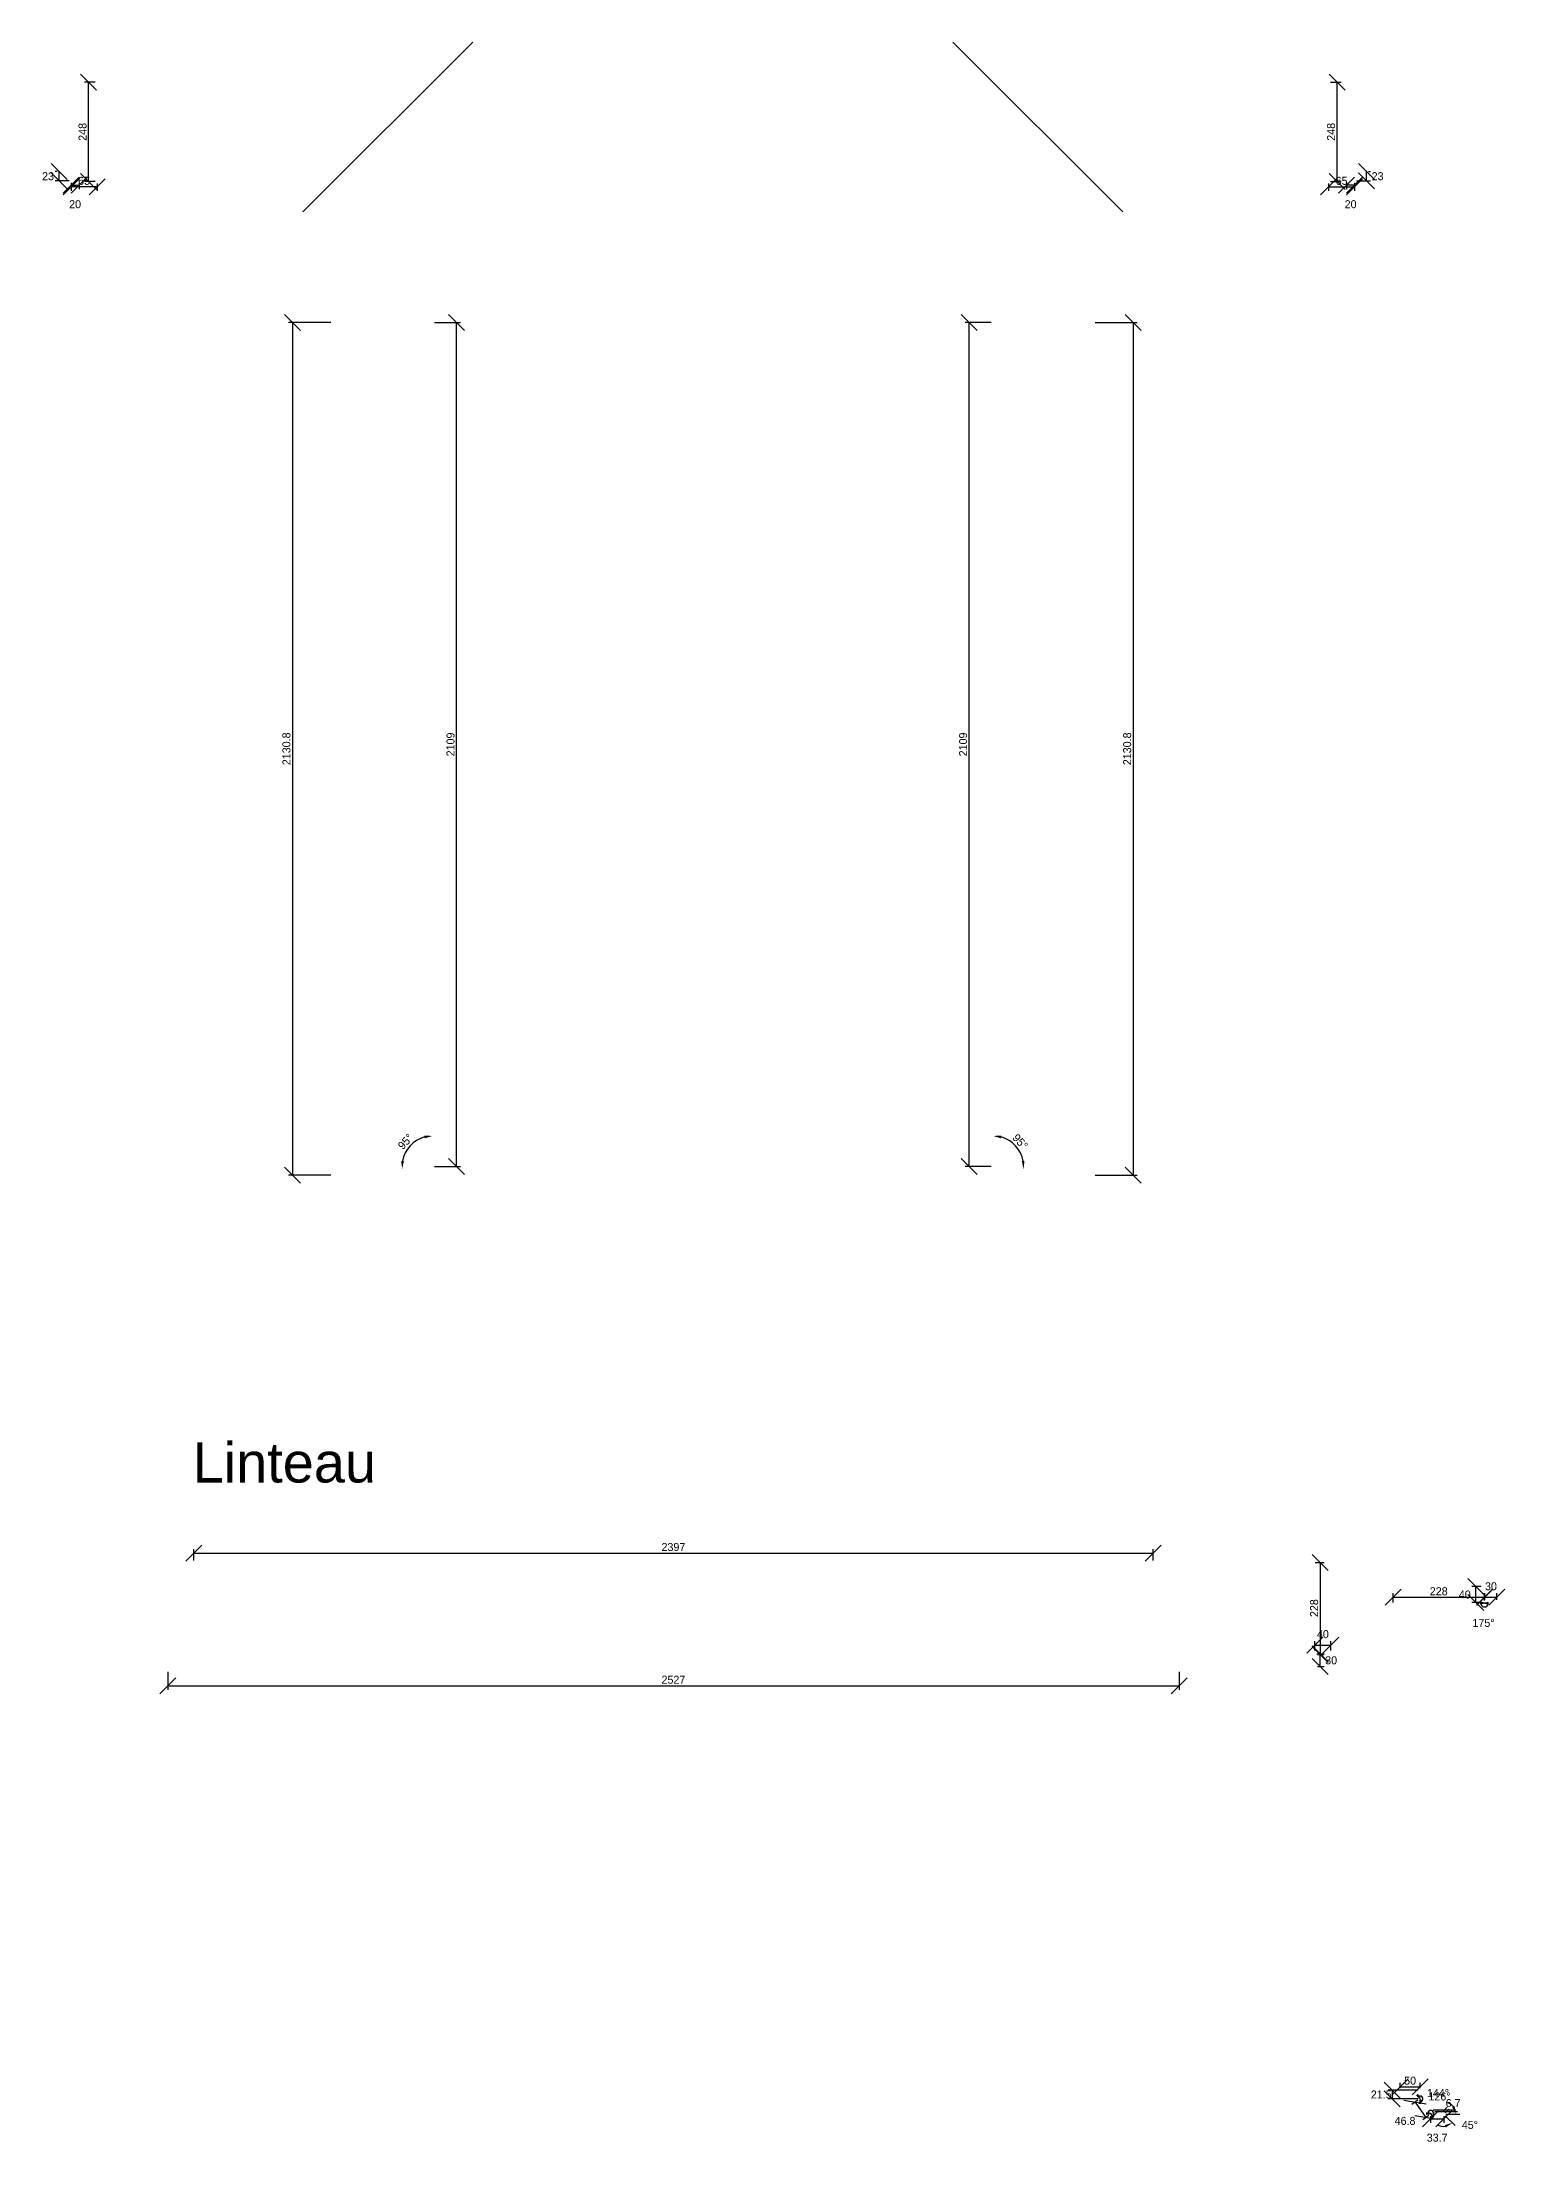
# Model space of a CAD drawing. Header units: millimetres. Extents: x -676 to 20716, y -6551 to 3709.
# Drawn here: x -676 to 2980, y -6551 to -1300 of the extents above; entities that cross this region are included whole.
import ezdxf

# ---------------------------------------------------------------- set-up
doc = ezdxf.new("R2010")
doc.units = ezdxf.units.MM
doc.layers.get('0').update_dxf_attribs({"lineweight": 25, "true_color": 0xffffff})
doc.layers.get('Defpoints').update_dxf_attribs({"true_color": 0xffffff})
doc.layers.add('Cotes', color=4, linetype='Continuous', lineweight=25, true_color=0x00ffff)
doc.styles.add('QCADDimTextStyle', font='txt')
doc.styles.add('textstyle13', font='')
doc.styles.get('textstyle13').set_extended_font_data('Liberation Sans')
doc.dimstyles.new('QCADDimStyle', dxfattribs={"dimtxt": 20, "dimasz": 20, "dimexe": 10, "dimexo": 5, "dimgap": 5, "dimtad": 1, "dimtoh": 1, "dimdec": 4, "dimzin": 0, "dimdsep": 46, "dimtxsty": 'QCADDimTextStyle', "dimcen": 0.09, "dimadec": 0, "dimazin": 0, "dimtfac": 1, "dimtdec": 4, "dimtofl": 0, "dimtmove": 0, "dimatfit": 3, "dimfxl": 1, "dimtolj": 1, "dimtzin": 0, "dimarcsym": 0})

# ---------------------------------------------------------------- blocks, each defined once
blk = doc.blocks.new('*D20')
at = {"layer": 'Cotes', "color": 0, "lineweight": -2}
for p, q in [((2653.7, -1644), (2613.7, -1604)), ((2613.7, -1627), (2653.7, -1667)), ((2633.7, -1647), (2633.7, -1624)), ((2638.7, -1624), (2643.7, -1624)), ((2608.7, -1647), (2643.7, -1647))]:
    blk.add_line(p, q, dxfattribs=at)
at = {"layer": 'Defpoints', "color": 0}
for p in [(2633.7, -1624), (2633.7, -1624), (2603.7, -1647)]:
    blk.add_point(p, dxfattribs=at)
at = {"layer": 'Cotes', "color": 0, "insert": (2661.2, -1635.5), "char_height": 20, "attachment_point": 5, "style": 'QCADDimTextStyle'}
blk.add_mtext('\\A1;23', dxfattribs=at)
blk = doc.blocks.new('*D21')
at = {"layer": 'Cotes', "color": 0, "lineweight": -2}
for p, q in [((2580, -1420.5), (2540, -1380.5)), ((2543.7, -1400.5), (2570, -1400.5)), ((2560, -1648.5), (2560, -1400.5)), ((2540, -1628.5), (2580, -1668.5)), ((2543.7, -1648.5), (2570, -1648.5))]:
    blk.add_line(p, q, dxfattribs=at)
at = {"layer": 'Defpoints', "color": 0}
for p in [(2538.7, -1400.5), (2560, -1400.5), (2538.7, -1648.5)]:
    blk.add_point(p, dxfattribs=at)
at = {"layer": 'Cotes', "color": 0, "insert": (2545, -1524.5), "char_height": 20, "attachment_point": 5, "rotation": 90, "style": 'QCADDimTextStyle'}
blk.add_mtext('\\A1;248', dxfattribs=at)
blk = doc.blocks.new('*D22')
at = {"layer": 'Cotes', "color": 0, "lineweight": -2}
for p, q in [((2558.7, -1642), (2518.7, -1682)), ((2538.7, -1653.5), (2538.7, -1672)), ((2538.7, -1662), (2603.7, -1662)), ((2583.7, -1682), (2623.7, -1642)), ((2603.7, -1655), (2603.7, -1672))]:
    blk.add_line(p, q, dxfattribs=at)
at = {"layer": 'Defpoints', "color": 0}
for p in [(2538.7, -1648.5), (2603.7, -1650), (2603.7, -1662)]:
    blk.add_point(p, dxfattribs=at)
at = {"layer": 'Cotes', "color": 0, "insert": (2571.2, -1647), "char_height": 20, "attachment_point": 5, "style": 'QCADDimTextStyle'}
blk.add_mtext('\\A1;65', dxfattribs=at)
blk = doc.blocks.new('*D23')
at = {"layer": 'Cotes', "color": 0, "lineweight": -2}
for p, q in [((2603.7, -1638), (2563.7, -1678)), ((2583.7, -1678), (2623.7, -1638)), ((2583.7, -1652), (2583.7, -1668)), ((2603.7, -1658), (2583.7, -1658)), ((2603.7, -1652), (2603.7, -1668))]:
    blk.add_line(p, q, dxfattribs=at)
at = {"layer": 'Defpoints', "color": 0}
for p in [(2583.7, -1647), (2583.7, -1658), (2603.7, -1647)]:
    blk.add_point(p, dxfattribs=at)
at = {"layer": 'Cotes', "color": 0, "insert": (2593.7, -1705.5), "char_height": 20, "attachment_point": 5, "style": 'QCADDimTextStyle'}
blk.add_mtext('\\A1;20', dxfattribs=at)
blk = doc.blocks.new('*D24')
at = {"layer": 'Cotes', "color": 0, "lineweight": -2}
for p, q in [((1660.5, -2021), (1620.5, -1981)), ((1695.5, -2001), (1630.5, -2001)), ((1640.5, -4110), (1640.5, -2001)), ((1620.5, -4090), (1660.5, -4130)), ((1695.5, -4110), (1630.5, -4110))]:
    blk.add_line(p, q, dxfattribs=at)
at = {"layer": 'Defpoints', "color": 0}
for p in [(1640.5, -2001), (1700.5, -2001), (1700.5, -4110)]:
    blk.add_point(p, dxfattribs=at)
at = {"layer": 'Cotes', "color": 0, "insert": (1625.5, -3055.5), "char_height": 20, "attachment_point": 5, "rotation": 90, "style": 'QCADDimTextStyle'}
blk.add_mtext('\\A1;2109', dxfattribs=at)
blk = doc.blocks.new('*D25')
at = {"layer": 'Cotes', "color": 0, "lineweight": -2}
for p, q in [((2070.5, -2021), (2030.5, -1981)), ((1955, -2001), (2060.5, -2001)), ((2050.5, -2001), (2050.5, -4131.8)), ((1955, -4131.8), (2060.5, -4131.8)), ((2030.5, -4111.8), (2070.5, -4151.8))]:
    blk.add_line(p, q, dxfattribs=at)
at = {"layer": 'Defpoints', "color": 0}
for p in [(1950, -2001), (1950, -4131.8), (2050.5, -4131.8)]:
    blk.add_point(p, dxfattribs=at)
at = {"layer": 'Cotes', "color": 0, "insert": (2035.5, -3066.4), "char_height": 20, "attachment_point": 5, "rotation": 90, "style": 'QCADDimTextStyle'}
blk.add_mtext('\\A1;2130.8', dxfattribs=at)
blk = doc.blocks.new('*D26')
at = {"layer": 'Cotes', "color": 0, "lineweight": -2}
blk.add_arc((1700.5, -4110), 76.2, 10.0902, 74.9098, dxfattribs=at)
at = {"layer": 'Cotes', "color": 0}
for points in [[(1720.8, -4033.2), (1719.9, -4039.8), (1700.5, -4033.8)], [(1772.1, -4096.8), (1778.8, -4096.5), (1776.4, -4116.6)]]:
    blk.add_solid(points, dxfattribs=at)
at = {"layer": 'Defpoints', "color": 0}
for p in [(1700.5, -3900.8), (1768.6, -4075.8), (1700.5, -4110), (1700.5, -4110), (1834, -4121.7)]:
    blk.add_point(p, dxfattribs=at)
at = {"layer": 'Cotes', "color": 0, "insert": (1768.1, -4048.1), "char_height": 20, "attachment_point": 5, "rotation": 312.5, "style": 'QCADDimTextStyle'}
blk.add_mtext('\\A1;95%%d', dxfattribs=at)
blk = doc.blocks.new('*D27')
at = {"layer": 'Cotes', "color": 0, "lineweight": -2}
for p, q in [((-583.7, -1642), (-623.7, -1682)), ((-603.7, -1655), (-603.7, -1672)), ((-538.7, -1662), (-603.7, -1662)), ((-558.7, -1682), (-518.7, -1642)), ((-538.7, -1653.5), (-538.7, -1672))]:
    blk.add_line(p, q, dxfattribs=at)
at = {"layer": 'Defpoints', "color": 0}
for p in [(-603.7, -1650), (-603.7, -1662), (-538.7, -1648.5)]:
    blk.add_point(p, dxfattribs=at)
at = {"layer": 'Cotes', "color": 0, "insert": (-571.2, -1647), "char_height": 20, "attachment_point": 5, "style": 'QCADDimTextStyle'}
blk.add_mtext('\\A1;65', dxfattribs=at)
blk = doc.blocks.new('*D28')
at = {"layer": 'Cotes', "color": 0, "lineweight": -2}
for p, q in [((-583.7, -1638), (-623.7, -1678)), ((-603.7, -1678), (-563.7, -1638)), ((-603.7, -1652), (-603.7, -1668)), ((-603.7, -1658), (-583.7, -1658)), ((-583.7, -1652), (-583.7, -1668))]:
    blk.add_line(p, q, dxfattribs=at)
at = {"layer": 'Defpoints', "color": 0}
for p in [(-603.7, -1647), (-583.7, -1647), (-583.7, -1658)]:
    blk.add_point(p, dxfattribs=at)
at = {"layer": 'Cotes', "color": 0, "insert": (-593.7, -1705.5), "char_height": 20, "attachment_point": 5, "style": 'QCADDimTextStyle'}
blk.add_mtext('\\A1;20', dxfattribs=at)
blk = doc.blocks.new('*D29')
at = {"layer": 'Cotes', "color": 0, "lineweight": -2}
for p, q in [((379.5, -2021), (339.5, -1981)), ((304.5, -2001), (369.5, -2001)), ((359.5, -4110), (359.5, -2001)), ((339.5, -4090), (379.5, -4130)), ((304.5, -4110), (369.5, -4110))]:
    blk.add_line(p, q, dxfattribs=at)
at = {"layer": 'Defpoints', "color": 0}
for p in [(299.5, -2001), (359.5, -2001), (299.5, -4110)]:
    blk.add_point(p, dxfattribs=at)
at = {"layer": 'Cotes', "color": 0, "insert": (344.5, -3055.5), "char_height": 20, "attachment_point": 5, "rotation": 90, "style": 'QCADDimTextStyle'}
blk.add_mtext('\\A1;2109', dxfattribs=at)
blk = doc.blocks.new('*D30')
at = {"layer": 'Cotes', "color": 0, "lineweight": -2}
for p, q in [((-30.5, -2021), (-70.5, -1981)), ((45, -2001), (-60.5, -2001)), ((-50.5, -2001), (-50.5, -4131.8)), ((-70.5, -4111.8), (-30.5, -4151.8)), ((45, -4131.8), (-60.5, -4131.8))]:
    blk.add_line(p, q, dxfattribs=at)
at = {"layer": 'Defpoints', "color": 0}
for p in [(50, -2001), (-50.5, -4131.8), (50, -4131.8)]:
    blk.add_point(p, dxfattribs=at)
at = {"layer": 'Cotes', "color": 0, "insert": (-65.5, -3066.4), "char_height": 20, "attachment_point": 5, "rotation": 90, "style": 'QCADDimTextStyle'}
blk.add_mtext('\\A1;2130.8', dxfattribs=at)
blk = doc.blocks.new('*D31')
at = {"layer": 'Cotes', "color": 0, "lineweight": -2}
for p, q in [((-613.7, -1644), (-653.7, -1604)), ((-653.7, -1627), (-613.7, -1667)), ((-638.7, -1624), (-643.7, -1624)), ((-633.7, -1647), (-633.7, -1624)), ((-608.7, -1647), (-643.7, -1647))]:
    blk.add_line(p, q, dxfattribs=at)
at = {"layer": 'Defpoints', "color": 0}
for p in [(-633.7, -1624), (-633.7, -1624), (-603.7, -1647)]:
    blk.add_point(p, dxfattribs=at)
at = {"layer": 'Cotes', "color": 0, "insert": (-661.2, -1635.5), "char_height": 20, "attachment_point": 5, "style": 'QCADDimTextStyle'}
blk.add_mtext('\\A1;23', dxfattribs=at)
blk = doc.blocks.new('*D32')
at = {"layer": 'Cotes', "color": 0, "lineweight": -2}
blk.add_arc((299.5, -4110), 76.2, 105.0902, 169.9098, dxfattribs=at)
at = {"layer": 'Cotes', "color": 0}
for points in [[(280.1, -4039.8), (279.2, -4033.2), (299.5, -4033.8)], [(221.2, -4096.5), (227.9, -4096.8), (223.6, -4116.6)]]:
    blk.add_solid(points, dxfattribs=at)
at = {"layer": 'Defpoints', "color": 0}
for p in [(299.5, -3900.8), (259.5, -4045.2), (166, -4121.7), (299.5, -4110), (299.5, -4110)]:
    blk.add_point(p, dxfattribs=at)
at = {"layer": 'Cotes', "color": 0, "insert": (231.9, -4048.1), "char_height": 20, "attachment_point": 5, "rotation": 47.5, "style": 'QCADDimTextStyle'}
blk.add_mtext('\\A1;95%%d', dxfattribs=at)
blk = doc.blocks.new('*D33')
at = {"layer": 'Cotes', "color": 0, "lineweight": -2}
for p, q in [((-540, -1420.5), (-580, -1380.5)), ((-543.7, -1400.5), (-570, -1400.5)), ((-560, -1648.5), (-560, -1400.5)), ((-580, -1628.5), (-540, -1668.5)), ((-543.7, -1648.5), (-570, -1648.5))]:
    blk.add_line(p, q, dxfattribs=at)
at = {"layer": 'Defpoints', "color": 0}
for p in [(-560, -1400.5), (-538.7, -1400.5), (-538.7, -1648.5)]:
    blk.add_point(p, dxfattribs=at)
at = {"layer": 'Cotes', "color": 0, "insert": (-575, -1524.5), "char_height": 20, "attachment_point": 5, "rotation": 90, "style": 'QCADDimTextStyle'}
blk.add_mtext('\\A1;248', dxfattribs=at)
blk = doc.blocks.new('*D34')
at = {"layer": 'Cotes', "color": 0, "lineweight": -2}
for p, q in [((2720, -5166.9), (2680, -5206.9)), ((2700, -5199.5), (2700, -5176.9)), ((2700, -5186.9), (2928, -5186.9)), ((2908, -5206.9), (2948, -5166.9)), ((2928, -5195), (2928, -5176.9))]:
    blk.add_line(p, q, dxfattribs=at)
at = {"layer": 'Defpoints', "color": 0}
for p in [(2928, -5186.9), (2700, -5204.5), (2928, -5200)]:
    blk.add_point(p, dxfattribs=at)
at = {"layer": 'Cotes', "color": 0, "insert": (2814, -5171.9), "char_height": 20, "attachment_point": 5, "style": 'QCADDimTextStyle'}
blk.add_mtext('\\A1;228', dxfattribs=at)
blk = doc.blocks.new('*D35')
at = {"layer": 'Cotes', "color": 0, "lineweight": -2}
for p, q in [((2926.6, -5180), (2886.6, -5140)), ((2886.6, -5180), (2926.6, -5220)), ((2920, -5160), (2896.6, -5160)), ((2906.6, -5200), (2906.6, -5160)), ((2920, -5200), (2896.6, -5200))]:
    blk.add_line(p, q, dxfattribs=at)
at = {"layer": 'Defpoints', "color": 0}
for p in [(2906.6, -5160), (2925, -5160), (2925, -5200)]:
    blk.add_point(p, dxfattribs=at)
at = {"layer": 'Cotes', "color": 0, "insert": (2879.1, -5180), "char_height": 20, "attachment_point": 5, "style": 'QCADDimTextStyle'}
blk.add_mtext('\\A1;40', dxfattribs=at)
blk = doc.blocks.new('*D36')
at = {"layer": 'Cotes', "color": 0, "lineweight": -2}
for p, q in [((2537.6, -5120), (2497.6, -5080)), ((2505, -5100), (2527.6, -5100)), ((2517.6, -5100), (2517.6, -5328)), ((2497.6, -5308), (2537.6, -5348)), ((2509.5, -5328), (2527.6, -5328))]:
    blk.add_line(p, q, dxfattribs=at)
at = {"layer": 'Defpoints', "color": 0}
for p in [(2500, -5100), (2504.5, -5328), (2517.6, -5328)]:
    blk.add_point(p, dxfattribs=at)
at = {"layer": 'Cotes', "color": 0, "insert": (2502.6, -5214), "char_height": 20, "attachment_point": 5, "rotation": 90, "style": 'QCADDimTextStyle'}
blk.add_mtext('\\A1;228', dxfattribs=at)
blk = doc.blocks.new('*D37')
at = {"layer": 'Cotes', "color": 0, "lineweight": -2}
for p, q in [((2524.5, -5286.6), (2484.5, -5326.6)), ((2504.5, -5320), (2504.5, -5296.6)), ((2524.5, -5326.6), (2564.5, -5286.6)), ((2544.5, -5320), (2544.5, -5296.6)), ((2504.5, -5306.6), (2544.5, -5306.6))]:
    blk.add_line(p, q, dxfattribs=at)
at = {"layer": 'Defpoints', "color": 0}
for p in [(2504.5, -5325), (2544.5, -5306.6), (2544.5, -5325)]:
    blk.add_point(p, dxfattribs=at)
at = {"layer": 'Cotes', "color": 0, "insert": (2524.5, -5279.1), "char_height": 20, "attachment_point": 5, "style": 'QCADDimTextStyle'}
blk.add_mtext('\\A1;40', dxfattribs=at)
blk = doc.blocks.new('*D38')
at = {"layer": 'Cotes', "color": 0, "lineweight": -2}
for p, q in [((-342, -5388), (-382, -5428)), ((-362, -5373), (-362, -5418)), ((-362, -5408), (2165, -5408)), ((2145, -5428), (2185, -5388)), ((2165, -5373), (2165, -5418))]:
    blk.add_line(p, q, dxfattribs=at)
at = {"layer": 'Defpoints', "color": 0}
for p in [(-362, -5368), (2165, -5368), (2165, -5408)]:
    blk.add_point(p, dxfattribs=at)
at = {"layer": 'Cotes', "color": 0, "insert": (901.5, -5393), "char_height": 20, "attachment_point": 5, "style": 'QCADDimTextStyle'}
blk.add_mtext('\\A1;2527', dxfattribs=at)
blk = doc.blocks.new('*D39')
at = {"layer": 'Cotes', "color": 0, "lineweight": -2}
for p, q in [((-277, -5056.4), (-317, -5096.4)), ((-297, -5095), (-297, -5066.4)), ((-297, -5076.4), (2100, -5076.4)), ((2080, -5096.4), (2120, -5056.4)), ((2100, -5095), (2100, -5066.4))]:
    blk.add_line(p, q, dxfattribs=at)
at = {"layer": 'Defpoints', "color": 0}
for p in [(2100, -5076.4), (-297, -5100), (2100, -5100)]:
    blk.add_point(p, dxfattribs=at)
at = {"layer": 'Cotes', "color": 0, "insert": (901.5, -5061.4), "char_height": 20, "attachment_point": 5, "style": 'QCADDimTextStyle'}
blk.add_mtext('\\A1;2397', dxfattribs=at)
blk = doc.blocks.new('*D40')
at = {"layer": 'Cotes', "color": 0, "lineweight": -2}
for start, end in [(174.9992, 354.9984), (180.0016, 0.0008)]:
    blk.add_arc((2928.1, -5201.5), 9.57, start, end, dxfattribs=at)
at = {"layer": 'Cotes', "color": 0}
for points in [[(2917.4, -5203.9), (2918, -5197.3), (2937.6, -5202.3)], [(2938.5, -5198.2), (2938.5, -5204.8), (2918.5, -5201.5)]]:
    blk.add_solid(points, dxfattribs=at)
at = {"layer": 'Defpoints', "color": 0}
for p in [(2902.3, -5201.5), (2923, -5209.6), (2928, -5201.5), (2928.1, -5201.5), (2947.5, -5203.2)]:
    blk.add_point(p, dxfattribs=at)
at = {"layer": 'Cotes', "color": 0, "insert": (2925.9, -5251), "char_height": 20, "attachment_point": 5, "style": 'QCADDimTextStyle'}
blk.add_mtext('\\A1;175%%d', dxfattribs=at)
blk = doc.blocks.new('*D53')
at = {"layer": 'Cotes', "color": 0, "lineweight": -2}
for p, q in [((2537.6, -5349.5), (2497.6, -5309.5)), ((2497.6, -5339.5), (2537.6, -5379.5)), ((2511, -5329.5), (2527.6, -5329.5)), ((2517.6, -5359.5), (2517.6, -5329.5)), ((2511, -5359.5), (2527.6, -5359.5))]:
    blk.add_line(p, q, dxfattribs=at)
at = {"layer": 'Defpoints', "color": 0}
for p in [(2506, -5329.5), (2517.6, -5329.5), (2506, -5359.5)]:
    blk.add_point(p, dxfattribs=at)
at = {"layer": 'Cotes', "color": 0, "insert": (2545.1, -5344.5), "char_height": 20, "attachment_point": 5, "style": 'QCADDimTextStyle'}
blk.add_mtext('\\A1;30', dxfattribs=at)
blk = doc.blocks.new('*D54')
at = {"layer": 'Cotes', "color": 0, "lineweight": -2}
for p, q in [((2949.5, -5166.9), (2909.5, -5206.9)), ((2929.5, -5193.5), (2929.5, -5176.9)), ((2929.5, -5186.9), (2959.5, -5186.9)), ((2939.5, -5206.9), (2979.5, -5166.9)), ((2959.5, -5193.5), (2959.5, -5176.9))]:
    blk.add_line(p, q, dxfattribs=at)
at = {"layer": 'Defpoints', "color": 0}
for p in [(2959.5, -5186.9), (2929.5, -5198.5), (2959.5, -5198.5)]:
    blk.add_point(p, dxfattribs=at)
at = {"layer": 'Cotes', "color": 0, "insert": (2944.5, -5159.4), "char_height": 20, "attachment_point": 5, "style": 'QCADDimTextStyle'}
blk.add_mtext('\\A1;30', dxfattribs=at)
blk = doc.blocks.new('*D55')
at = {"layer": 'Cotes', "color": 0, "lineweight": -2}
for p, q in [((2737.4, -6390), (2697.4, -6430)), ((2717.4, -6413.8), (2717.4, -6400)), ((2747.4, -6430), (2787.4, -6390)), ((2767.4, -6413.8), (2767.4, -6400)), ((2717.4, -6410), (2767.4, -6410))]:
    blk.add_line(p, q, dxfattribs=at)
at = {"layer": 'Defpoints', "color": 0}
for p in [(2717.4, -6418.8), (2767.4, -6410), (2767.4, -6418.8)]:
    blk.add_point(p, dxfattribs=at)
at = {"layer": 'Cotes', "color": 0, "insert": (2742.4, -6395), "char_height": 20, "attachment_point": 5, "style": 'QCADDimTextStyle'}
blk.add_mtext('\\A1;50', dxfattribs=at)
blk = doc.blocks.new('*D56')
at = {"layer": 'Cotes', "color": 0, "lineweight": -2}
for p, q in [((2717.8, -6438.8), (2677.8, -6398.8)), ((2677.8, -6420.3), (2717.8, -6460.3)), ((2762.4, -6418.8), (2687.8, -6418.8)), ((2762.4, -6440.3), (2687.8, -6440.3)), ((2697.8, -6418.8), (2697.8, -6440.3))]:
    blk.add_line(p, q, dxfattribs=at)
at = {"layer": 'Defpoints', "color": 0}
for p in [(2697.8, -6440.3), (2767.4, -6418.8), (2767.4, -6440.3)]:
    blk.add_point(p, dxfattribs=at)
at = {"layer": 'Cotes', "color": 0, "insert": (2670.3, -6429.6), "char_height": 20, "attachment_point": 5, "style": 'QCADDimTextStyle'}
blk.add_mtext('\\A1;21.5', dxfattribs=at)
blk = doc.blocks.new('*D57')
at = {"layer": 'Cotes', "color": 0, "lineweight": -2}
for p, q in [((2782.7, -6453.4), (2726.9, -6444.2)), ((2761.8, -6443.7), (2746.7, -6454.6)), ((2754.8, -6448.8), (2782, -6486.8)), ((2754.1, -6482.2), (2809.9, -6491.4)), ((2789.1, -6481.7), (2773.9, -6492.6))]:
    blk.add_line(p, q, dxfattribs=at)
at = {"layer": 'Defpoints', "color": 0}
for p in [(2765.9, -6440.8), (2782, -6486.8), (2793.1, -6478.8)]:
    blk.add_point(p, dxfattribs=at)
at = {"layer": 'Cotes', "color": 0, "insert": (2729.8, -6495.5), "char_height": 20, "attachment_point": 5, "style": 'QCADDimTextStyle'}
blk.add_mtext('\\A1;46.8', dxfattribs=at)
blk = doc.blocks.new('*D58')
at = {"layer": 'Cotes', "color": 0, "lineweight": -2}
for p, q in [((2813.1, -6470), (2773.1, -6510)), ((2793.1, -6483.8), (2793.1, -6500)), ((2793.1, -6490), (2826.8, -6490)), ((2806.8, -6510), (2846.8, -6470)), ((2826.8, -6483.8), (2826.8, -6500))]:
    blk.add_line(p, q, dxfattribs=at)
at = {"layer": 'Defpoints', "color": 0}
for p in [(2793.1, -6478.8), (2826.8, -6478.8), (2826.8, -6490)]:
    blk.add_point(p, dxfattribs=at)
at = {"layer": 'Cotes', "color": 0, "insert": (2810, -6537.5), "char_height": 20, "attachment_point": 5, "style": 'QCADDimTextStyle'}
blk.add_mtext('\\A1;33.7', dxfattribs=at)
blk = doc.blocks.new('*D59')
at = {"layer": 'Cotes', "color": 0, "lineweight": -2}
for p, q in [((2799.8, -6468.1), (2856.4, -6468.1)), ((2861.1, -6472.8), (2804.5, -6472.8)), ((2825.6, -6470.6), (2835.2, -6461)), ((2830.4, -6475.3), (2839.9, -6465.8))]:
    blk.add_line(p, q, dxfattribs=at)
at = {"layer": 'Defpoints', "color": 0}
for p in [(2822.1, -6474.1), (2826.8, -6478.8), (2828.1, -6468.1)]:
    blk.add_point(p, dxfattribs=at)
at = {"layer": 'Cotes', "color": 0, "insert": (2849.9, -6451), "char_height": 20, "attachment_point": 5, "style": 'QCADDimTextStyle'}
blk.add_mtext('\\A1;6.7', dxfattribs=at)
blk = doc.blocks.new('*D60')
at = {"layer": 'Cotes', "color": 0, "lineweight": -2}
for start, end in [(305.6295, 125.6287), (269.9992, 89.9984)]:
    blk.add_arc((2767.4, -6440.3), 6.8, start, end, dxfattribs=at)
at = {"layer": 'Cotes', "color": 0}
for points in [[(2757, -6431.6), (2762.4, -6427.7), (2771.4, -6445.9)], [(2770.7, -6453.5), (2764.1, -6453.5), (2767.4, -6433.5)]]:
    blk.add_solid(points, dxfattribs=at)
at = {"layer": 'Defpoints', "color": 0}
for p in [(2767.4, -6427.6), (2767.4, -6440.3), (2767.4, -6440.3), (2774.2, -6441.1), (2775.7, -6452)]:
    blk.add_point(p, dxfattribs=at)
at = {"layer": 'Cotes', "color": 0, "insert": (2812, -6426), "char_height": 20, "attachment_point": 5, "style": 'QCADDimTextStyle'}
blk.add_mtext('\\A1;144%%d', dxfattribs=at)
blk = doc.blocks.new('*D61')
at = {"layer": 'Cotes', "color": 0, "lineweight": -2}
for start, end in [(0.0016, 180.0008), (305.6271, 125.6263)]:
    blk.add_arc((2793.9, -6477.3), 8.07, start, end, dxfattribs=at)
at = {"layer": 'Cotes', "color": 0}
for points in [[(2782, -6480.7), (2782, -6474), (2802, -6477.3)], [(2803.6, -6485.1), (2798.1, -6489), (2789.2, -6470.8)]]:
    blk.add_solid(points, dxfattribs=at)
at = {"layer": 'Defpoints', "color": 0}
for p in [(2785.8, -6466), (2793.9, -6477.3), (2793.9, -6477.3), (2799.9, -6471.9), (2808.2, -6477.3)]:
    blk.add_point(p, dxfattribs=at)
at = {"layer": 'Cotes', "color": 0, "insert": (2815.9, -6434.6), "char_height": 20, "attachment_point": 5, "style": 'QCADDimTextStyle'}
blk.add_mtext('\\A1;126%%d', dxfattribs=at)
blk = doc.blocks.new('*D62')
at = {"layer": 'Cotes', "color": 0, "lineweight": -2}
for p, q in [((2830.4, -6482.4), (2855.3, -6507.3)), ((2831.8, -6478.8), (2867.1, -6478.8))]:
    blk.add_line(p, q, dxfattribs=at)
for start, end in [(38.5356, 77.0712), (237.9288, 276.4644)]:
    blk.add_arc((2826.8, -6478.8), 30.3, start, end, dxfattribs=at)
at = {"layer": 'Cotes', "color": 0}
for points in [[(2831.7, -6511.9), (2828.8, -6505.9), (2848.2, -6500.3)], [(2847.4, -6461), (2853.7, -6458.8), (2857.1, -6478.8)]]:
    blk.add_solid(points, dxfattribs=at)
at = {"layer": 'Defpoints', "color": 0}
for p in [(2793.1, -6478.8), (2822.1, -6474.1), (2826.8, -6478.8), (2826.8, -6478.8), (2853.1, -6494)]:
    blk.add_point(p, dxfattribs=at)
at = {"layer": 'Cotes', "color": 0, "insert": (2891.8, -6505.7), "char_height": 20, "attachment_point": 5, "style": 'QCADDimTextStyle'}
blk.add_mtext('\\A1;45%%d', dxfattribs=at)

msp = doc.modelspace()

# ---------------------------------------------------------------- linework, layer by layer
for p, q in [((400, -1300), (-24.26, -1724.26)), ((1600, -1300), (2024.26, -1724.26))]:
    msp.add_line(p, q)

# ---------------------------------------------------------------- texts
at = {"insert": (-300, -4800), "char_height": 100, "attachment_point": 1, "style": 'textstyle13'}
msp.add_mtext('Linteau', dxfattribs=at)

# ---------------------------------------------------------------- dimensions: what is measured, and where the dimension line sits
at = {"layer": 'Cotes'}
for base, p1, p2, angle, picture, middle in [((-560, -1400.5), (-538.7, -1648.5), (-538.7, -1400.5), 90, '*D33', (-575, -1524.5)), ((2560, -1400.5), (2538.7, -1648.5), (2538.7, -1400.5), 90, '*D21', (2545, -1524.5)), ((-633.7, -1624), (-603.7, -1647), (-633.7, -1624), 90, '*D31', (-661.2, -1635.5)), ((2633.7, -1624), (2603.7, -1647), (2633.7, -1624), 90, '*D20', (2661.2, -1635.5)), ((-603.7, -1662), (-538.7, -1648.5), (-603.7, -1650), 180, '*D27', (-571.2, -1647)), ((-583.7, -1658), (-603.7, -1647), (-583.7, -1647), 180, '*D28', (-593.7, -1705.5)), ((-50.5, -4131.83), (50, -2001), (50, -4131.83), 90, '*D30', (-65.5, -3066.41)), ((359.5, -2001), (299.5, -4110), (299.5, -2001), 90, '*D29', (344.5, -3055.5)), ((1640.5, -2001), (1700.5, -4110), (1700.5, -2001), 90, '*D24', (1625.5, -3055.5)), ((2050.5, -4131.83), (1950, -2001), (1950, -4131.83), 90, '*D25', (2035.5, -3066.41)), ((2517.59, -5328), (2500, -5100), (2504.5, -5328), 270, '*D36', (2502.59, -5214)), ((2906.65, -5160), (2925, -5200), (2925, -5160), 90, '*D35', (2879.15, -5180)), ((2517.59, -5329.5), (2506, -5359.5), (2506, -5329.5), 90, '*D53', (2545.09, -5344.5)), ((2697.76, -6440.35), (2767.4, -6418.83), (2767.4, -6440.35), 90, '*D56', (2670.26, -6429.59))]:
    dim = msp.add_linear_dim(base=base, p1=p1, p2=p2, angle=angle, dimstyle='QCADDimStyle', override={"dimtxt": 20, "dimasz": 20, "dimexe": 10, "dimexo": 5, "dimgap": 5, "dimdec": 1, "dimzin": 8, "dimtsz": 20, "dimclrd": 0, "dimclre": 0, "dimclrt": 0, "dimazin": 2, "dimtmove": 2}, dxfattribs=at)
    dim.commit()
    dim.dimension.update_dxf_attribs({"geometry": picture, "text_midpoint": middle})
for base, p1, p2, picture, middle in [((2603.7, -1662), (2538.7, -1648.5), (2603.7, -1650), '*D22', (2571.2, -1647)), ((2583.7, -1658), (2603.7, -1647), (2583.7, -1647), '*D23', (2593.7, -1705.5)), ((2100, -5076.42), (-297, -5100), (2100, -5100), '*D39', (901.5, -5061.42)), ((2928, -5186.91), (2700, -5204.5), (2928, -5200), '*D34', (2814, -5171.91)), ((2959.5, -5186.91), (2929.5, -5198.5), (2959.5, -5198.5), '*D54', (2944.5, -5159.41)), ((2544.5, -5306.65), (2504.5, -5325), (2544.5, -5325), '*D37', (2524.5, -5279.15)), ((2165, -5407.98), (-362, -5367.97), (2165, -5367.97), '*D38', (901.5, -5392.98)), ((2767.4, -6410), (2717.4, -6418.83), (2767.4, -6418.83), '*D55', (2742.4, -6395)), ((2826.82, -6490), (2793.13, -6478.83), (2826.82, -6478.83), '*D58', (2809.97, -6537.5))]:
    dim = msp.add_linear_dim(base=base, p1=p1, p2=p2, dimstyle='QCADDimStyle', override={"dimtxt": 20, "dimasz": 20, "dimexe": 10, "dimexo": 5, "dimgap": 5, "dimdec": 1, "dimzin": 8, "dimtsz": 20, "dimclrd": 0, "dimclre": 0, "dimclrt": 0, "dimazin": 2, "dimtmove": 2}, dxfattribs=at)
    dim.commit()
    dim.dimension.update_dxf_attribs({"geometry": picture, "text_midpoint": middle})
for base, line1, line2, picture, middle in [((259.52, -4045.18), ((299.5, -3900.77), (299.5, -4110)), ((299.5, -4110), (165.97, -4121.68)), '*D32', (231.94, -4048.09)), ((1768.56, -4075.82), ((1700.5, -3900.77), (1700.5, -4110)), ((1700.5, -4110), (1834.03, -4121.68)), '*D26', (1768.06, -4048.09)), ((2923.04, -5209.64), ((2902.28, -5201.5), (2928.13, -5201.5)), ((2928, -5201.49), (2947.46, -5203.2)), '*D40', (2925.9, -5251.02)), ((2774.16, -6441.09), ((2767.4, -6427.64), (2767.4, -6440.35)), ((2767.4, -6440.35), (2775.74, -6451.98)), '*D60', (2811.96, -6426.03)), ((2799.91, -6471.95), ((2785.78, -6465.99), (2793.9, -6477.33)), ((2793.9, -6477.33), (2808.21, -6477.33)), '*D61', (2815.86, -6434.57)), ((2853.06, -6493.98), ((2793.13, -6478.83), (2826.82, -6478.83)), ((2826.82, -6478.83), (2822.11, -6474.12)), '*D62', (2891.77, -6505.73))]:
    dim = msp.add_angular_dim_2l(base=base, line1=line1, line2=line2, dimstyle='QCADDimStyle', override={"dimtxt": 20, "dimasz": 20, "dimexe": 10, "dimexo": 5, "dimgap": 5, "dimdec": 1, "dimzin": 8, "dimtsz": 20, "dimclrd": 0, "dimclre": 0, "dimclrt": 0, "dimazin": 2, "dimtmove": 2}, dxfattribs=at)
    dim.commit()
    dim.dimension.update_dxf_attribs({"geometry": picture, "text_midpoint": middle})
for p1, p2, distance, picture, middle in [((2765.9011, -6440.8289), (2793.1344, -6478.8289), -13.661, '*D57', (2729.805, -6495.4564)), ((2826.82, -6478.83), (2822.11, -6474.12), -8.49, '*D59', (2849.91, -6451.02))]:
    dim = msp.add_aligned_dim(p1=p1, p2=p2, distance=distance, dimstyle='QCADDimStyle', override={"dimtxt": 20, "dimasz": 20, "dimexe": 10, "dimexo": 5, "dimgap": 5, "dimdec": 1, "dimzin": 8, "dimtsz": 20, "dimclrd": 0, "dimclre": 0, "dimclrt": 0, "dimazin": 2, "dimtmove": 2}, dxfattribs=at)
    dim.commit()
    dim.dimension.update_dxf_attribs({"geometry": picture, "text_midpoint": middle})

doc.saveas('drawing.dxf')
